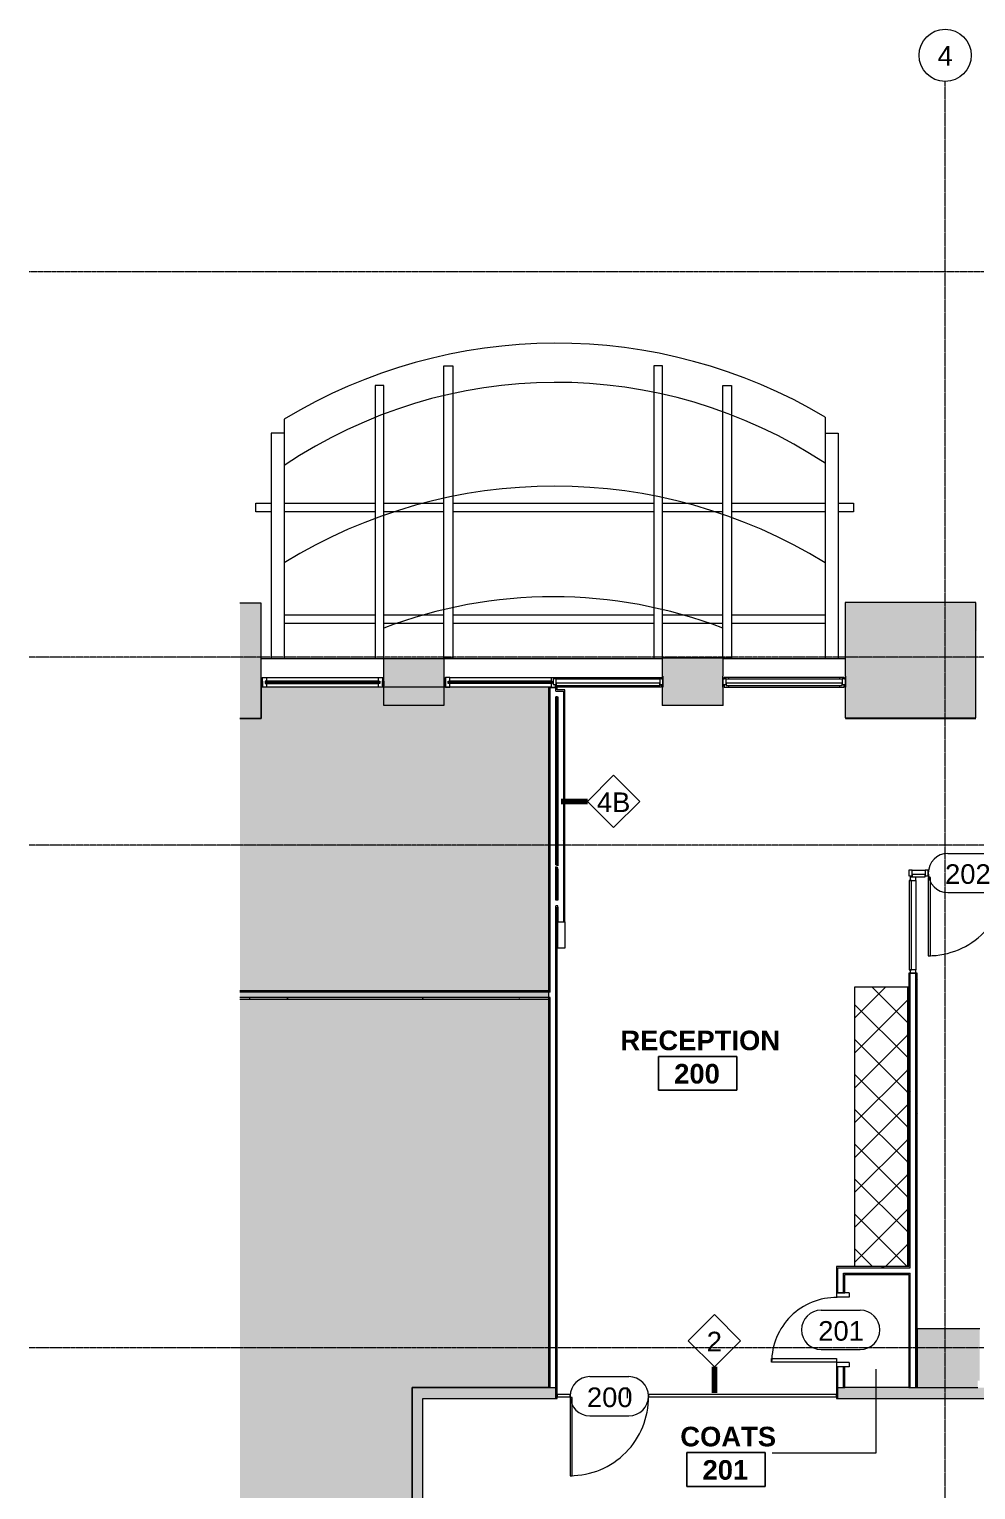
# Model space of a CAD drawing. Header units: inches. Extents: x 920 to 3559, y -583 to 5722.
# Drawn here: x 1847 to 2282, y 5051 to 5722 of the extents above; entities that cross this region are included whole.
import ezdxf

# ---------------------------------------------------------------- set-up
doc = ezdxf.new("R2010")
doc.units = ezdxf.units.IN
doc.header["$MEASUREMENT"] = 0
doc.linetypes.add('Grid Line 1_2_', pattern=[0.875, 0.5, -0.125, 0.125, -0.125])
for name, color, linetype, lineweight in [('1900 Duke Street_2nd Flr_LINKED_dwg', 8, 'Continuous', 9), ('A-AREA-IDEN', 2, 'Continuous', 9), ('A-DETL-GENF', 92, 'Continuous', 9), ('A-DETL-THIN', 151, 'Continuous', 9), ('A-DOOR', 31, 'Continuous', 13), ('A-DOOR-FRAM', 31, 'Continuous', 20), ('A-DOOR-IDEN', 31, 'Continuous', 9), ('A-GLAZ-CURT', 52, 'Continuous', 9), ('A-GLAZ-CWMG', 51, 'Continuous', 9), ('A-WALL', 113, 'Continuous', 13), ('A-WALL-IDEN', 211, 'Continuous', 9), ('A-WALL-PATT', 111, 'Continuous', 13), ('AE-GLAZING', 7, 'Continuous', 9), ('AE-Overhead', 7, 'Continuous', 9), ('AE-SILL', 7, 'Continuous', 9), ('AE-WALLS-PATT', 7, 'Continuous', 9), ('AE-WALLS-TENANT', 7, 'Continuous', 9), ('I-WALL', 2, 'Continuous', 13), ('Q-CASE', 31, 'Continuous', 9), ('S-GRID', 1, 'Continuous', 9), ('S-GRID-IDEN', 1, 'Continuous', 9)]:
    doc.layers.add(name, color=color, linetype=linetype, lineweight=lineweight)
doc.styles.add('Swis721 Lt BT', font='swissl.ttf', dxfattribs={"height": 9})
doc.styles.add('Swis721 Lt BT_B', font='', dxfattribs={"height": 9})
doc.styles.get('Swis721 Lt BT_B').set_extended_font_data('Swis721 Lt BT', bold=True)
pattern_1 = [(0, (-27928.1796, 0), (30.72, 7.68), [1.267, -21.773, 1.267, -21.773, -122.88]), (0, (-27928.1796, 0), (30.72, 7.68), [-46.08, 1.267, -44.813, 1.267, -21.773, -53.76]), (0, (-27928.1796, 0), (30.72, 7.68), [-115.2, 1.267, -14.093, 1.267, -37.133]), (120, (-27916.6596, 3.84), (-22.0110751, 22.7643004), [1.267, -21.773, 1.267, -21.773, -122.88]), (120, (-27916.6596, 3.84), (-22.0110751, 22.7643004), [-46.08, 1.267, -44.813, 1.267, -21.773, -53.76]), (120, (-27916.6596, 3.84), (-22.0110751, 22.7643004), [-115.2, 1.267, -14.093, 1.267, -37.133]), (240, (-27912.8196, 19.2), (-8.7089249, -30.4443004), [1.267, -21.773, 1.267, -21.773, -122.88]), (240, (-27912.8196, 19.2), (-8.7089249, -30.4443004), [-46.08, 1.267, -44.813, 1.267, -21.773, -53.76]), (240, (-27912.8196, 19.2), (-8.7089249, -30.4443004), [-115.2, 1.267, -14.093, 1.267, -37.133])]
pattern_2 = [(315, (-5201.028, 30179.737), (8.012227, 8.012227), []), (45, (-5201.028, 30179.737), (-8.012227, 8.012227), [])]

# ---------------------------------------------------------------- blocks, each defined once
blk = doc.blocks.new('1900 Duke Street_2nd Flr_LINKED_dwg-5565117-FIRST FLOOR CONSTRUCTION')
at = {"layer": 'AE-WALLS-PATT'}
for points in [[(783.63, 1026.7), (783.63, 1079.62), (773.85, 1079.62), (773.85, 1026.7)], [(1052, 1026.7), (1111.94, 1026.7), (1111.94, 1066.88), (1112.25, 1066.92), (1112.25, 1079.62), (1111.88, 1079.62), (1111.85, 1026.92), (1052, 1026.92)], [(840, 1032.7), (867.62, 1032.7), (867.62, 1054.28), (840, 1054.28), (840, 1032.81)]]:
    blk.add_hatch(color=256, dxfattribs=at).paths.add_polyline_path(points, flags=0)
h = blk.add_hatch(color=256, dxfattribs=at)
h.paths.add_polyline_path([(995.63, 1032.7), (995.63, 1032.83), (968, 1032.83), (968, 1032.7), (982.26, 1032.7)], flags=0)
h.paths.add_polyline_path([(968.19, 1041.08), (968.19, 1042.33), (968, 1042.33), (968, 1041.08)], flags=0)
h.paths.add_polyline_path([(968, 1044.83), (968.19, 1044.83), (968.19, 1046.08), (968, 1046.08), (968, 1046.02)], flags=0)
at = {"layer": 'AE-GLAZING'}
for p, q in [((783.63, 1043.83), (784.22, 1041.72)), ((786.25, 1041.03), (784.25, 1041.03)), ((838.13, 1043.58), (785.5, 1043.58)), ((838.13, 1042.98), (785.5, 1042.98)), ((785.88, 1043.58), (785.88, 1042.98)), ((837.75, 1042.98), (837.75, 1043.58)), ((840, 1043.83), (839.4, 1041.72)), ((867.62, 1043.83), (868.22, 1041.72)), ((917.31, 1043.58), (869.5, 1043.58)), ((917.31, 1042.98), (869.5, 1042.98)), ((869.88, 1043.58), (869.88, 1042.98)), ((916.81, 1043.78), (870.25, 1043.78)), ((916.81, 1041.03), (870.25, 1041.03)), ((916.94, 1042.98), (916.94, 1043.58)), ((918.81, 1045.53), (965.38, 1045.53)), ((965.38, 1041.03), (918.81, 1041.03)), ((967.56, 1042.33), (967.41, 1041.72)), ((967.78, 1042.33), (967.93, 1041.72)), ((995.8, 1042.33), (995.69, 1041.96)), ((996.05, 1042.33), (996.22, 1041.72)), ((998.25, 1041.83), (998.25, 1041.03)), ((1049.38, 1041.03), (1051.38, 1041.03)), ((1051.58, 1042.33), (1051.4, 1041.72)), ((1052, 1041.72), (1051.83, 1042.33))]:
    blk.add_line(p, q, dxfattribs=at)
at = {"layer": 'AE-GLAZING', "flags": 128}
for points in [[(784.22, 1043.83), (783.63, 1043.83), (783.63, 1041.72), (784.22, 1041.72), (784.22, 1043.83), (783.63, 1041.72)], [(784.25, 1043.67), (784.25, 1041.03), (784.25, 1045.53), (786.25, 1045.53)], [(786.25, 1043.78), (786.25, 1045.53), (837.38, 1045.53), (837.38, 1043.78), (786.25, 1043.78), (785.5, 1043.78), (785.5, 1042.78), (786.25, 1042.78)], [(837.38, 1045.53), (839.38, 1045.53), (839.38, 1041.03), (837.38, 1041.03), (786.25, 1041.03), (786.25, 1042.78), (837.38, 1042.78), (837.38, 1041.03)], [(837.38, 1043.78), (838.13, 1043.78), (838.13, 1042.78), (837.38, 1042.78)], [(840, 1041.72), (839.4, 1043.83), (840, 1043.83), (840, 1041.72), (839.4, 1041.72), (839.4, 1043.83)], [(868.22, 1043.83), (867.62, 1043.83), (867.62, 1041.72), (868.22, 1041.72), (868.22, 1043.83), (867.62, 1041.72)], [(870.25, 1045.53), (916.81, 1045.53), (916.81, 1043.78), (917.31, 1043.78), (917.31, 1042.78), (916.81, 1042.78), (870.25, 1042.78), (869.5, 1042.78), (869.5, 1043.78), (870.25, 1043.78), (870.25, 1045.53), (868.25, 1045.53), (868.25, 1041.03), (868.25, 1043.67)], [(868.25, 1041.03), (870.25, 1041.03), (870.25, 1042.78)], [(916.81, 1045.53), (918.81, 1045.53), (918.81, 1044.83)], [(916.81, 1042.78), (916.81, 1041.03), (918.81, 1041.03), (918.81, 1042.33)], [(965.38, 1044.83), (965.38, 1045.53), (967.38, 1045.53), (967.38, 1044.83)], [(967.38, 1042.33), (967.38, 1041.03), (965.38, 1041.03), (965.38, 1041.83)], [(967.93, 1042.33), (967.93, 1041.72), (967.41, 1041.72), (967.41, 1042.33)], [(995.69, 1041.72), (996.22, 1041.72), (996.22, 1042.33)], [(998.25, 1045.53), (996.25, 1045.53), (996.25, 1044.83)], [(996.25, 1042.33), (996.25, 1041.03), (998.25, 1041.03), (1049.38, 1041.03), (1049.38, 1041.83)], [(1049.38, 1044.83), (1049.38, 1045.53), (998.25, 1045.53), (998.25, 1044.83)], [(1051.38, 1044.83), (1051.38, 1045.53), (1049.38, 1045.53)], [(1052, 1041.72), (1051.4, 1041.72), (1051.4, 1042.33)]]:
    blk.add_lwpolyline(points, dxfattribs=at)
blk.add_lwpolyline([(1051.38, 1042.33), (1051.38, 1041.03)], close=True, dxfattribs=at)
at = {"layer": 'AE-GLAZING'}
for centre, radius, start, end in [((783.91, 1046), 0.631, 242.94137, 302.36155), ((783.91, 1045.84), 0.631, 242.94137, 302.36155), ((783.91, 1045.64), 0.631, 242.94137, 302.36155), ((783.91, 1045.42), 0.631, 242.94137, 302.36155), ((839.71, 1046), 0.631, 237.63845, 297.05863), ((839.71, 1045.84), 0.631, 237.63845, 297.05863), ((839.71, 1045.64), 0.631, 237.63845, 297.05863), ((839.71, 1045.42), 0.631, 237.63845, 297.05863), ((867.91, 1046), 0.631, 242.94137, 302.36155), ((867.91, 1045.84), 0.631, 242.94137, 302.36155), ((867.91, 1045.64), 0.631, 242.94137, 302.36155), ((867.91, 1045.42), 0.631, 242.94137, 302.36155), ((967.68, 1045.87), 0.497, 233.37672, 300.58557), ((967.68, 1045.7), 0.497, 233.37672, 300.58557), ((967.68, 1045.51), 0.497, 233.37672, 300.58557), ((967.68, 1045.28), 0.497, 233.37672, 251.8134), ((967.68, 1045.28), 0.497, 288.56817, 300.58557), ((995.91, 1046), 0.631, 249.47602, 302.36155), ((995.91, 1045.84), 0.631, 249.47602, 302.36155), ((995.91, 1045.64), 0.631, 249.47602, 302.36155), ((995.91, 1045.42), 0.631, 286.06586, 302.36155), ((1051.71, 1046), 0.631, 237.63845, 297.05863), ((1051.71, 1045.84), 0.631, 237.63845, 297.05863), ((1051.71, 1045.64), 0.631, 237.63845, 297.05863), ((1051.71, 1045.42), 0.631, 237.63845, 253.93414), ((1051.71, 1045.42), 0.631, 286.43798, 297.05863)]:
    blk.add_arc(centre, radius, start, end, dxfattribs=at)
for centre in [(783.94, 1044.32), (839.63, 1044.32), (867.94, 1044.32)]:
    blk.add_ellipse(centre, major_axis=(0, 0.333), ratio=0.724983, dxfattribs=at)
at = {"layer": 'AE-Overhead'}
for p, q in [((794.22, 1164.19), (794.22, 1054.28)), ((1042.69, 1165.15), (1042.69, 1054.28)), ((794.22, 1125.64), (836, 1125.64)), ((836, 1121.64), (794.22, 1121.64)), ((840, 1125.64), (867.62, 1125.64)), ((867.62, 1121.64), (840, 1121.64)), ((871.62, 1125.64), (964, 1125.64)), ((964, 1121.64), (871.62, 1121.64)), ((968, 1125.64), (995.63, 1125.64)), ((995.63, 1121.64), (968, 1121.64)), ((999.63, 1125.64), (1042.69, 1125.64)), ((1042.69, 1121.64), (999.63, 1121.64)), ((794.22, 1074.29), (836, 1074.29)), ((840, 1074.29), (867.62, 1074.29)), ((871.62, 1074.29), (964, 1074.29)), ((968, 1074.29), (995.63, 1074.29)), ((999.63, 1074.29), (1042.69, 1074.29)), ((836, 1070.29), (794.22, 1070.29)), ((867.62, 1070.29), (840, 1070.29)), ((964, 1070.29), (871.62, 1070.29)), ((995.63, 1070.29), (968, 1070.29)), ((1042.69, 1070.29), (999.63, 1070.29)), ((964, 1054.28), (967.81, 1054.28)), ((999.63, 1054.28), (995.81, 1054.28))]:
    blk.add_line(p, q, dxfattribs=at)
at = {"layer": 'AE-Overhead', "flags": 128}
for points in [[(871.62, 1054.28), (867.62, 1054.28), (867.62, 1188.63), (871.62, 1188.63)], [(836, 1054.28), (840, 1054.28), (840, 1179.63), (836, 1179.63)]]:
    blk.add_lwpolyline(points, close=True, dxfattribs=at)
for points in [[(968, 1054.33), (968, 1188.63), (964, 1188.63), (964, 1054.28)], [(995.63, 1054.33), (995.63, 1179.63), (999.63, 1179.63), (999.63, 1054.28)], [(794.22, 1157.79), (788.22, 1157.79), (788.22, 1054.28)], [(1042.69, 1157.79), (1048.69, 1157.79), (1048.69, 1054.28)], [(788.22, 1121.64), (781.22, 1121.64), (781.22, 1125.64), (788.22, 1125.64)], [(1048.69, 1125.64), (1055.69, 1125.64), (1055.69, 1121.64), (1048.69, 1121.64)]]:
    blk.add_lwpolyline(points, dxfattribs=at)
at = {"layer": 'AE-Overhead'}
for centre, radius, start, end in [((919.25, 957.63), 241.45, 59.25438, 121.18625), ((919.25, 957.63), 223.45, 56.46757, 124.02361), ((918.46, 896.42), 236.99, 58.38418, 121.61582), ((917.81, 864.34), 218.23, 69.11093, 110.88907)]:
    blk.add_arc(centre, radius, start, end, dxfattribs=at)
at = {"layer": 'AE-SILL'}
for p, q in [((783.63, 1054.28), (967.81, 1054.28)), ((995.81, 1054.28), (1051.88, 1054.28))]:
    blk.add_line(p, q, dxfattribs=at)
at = {"layer": 'AE-WALLS-TENANT'}
for p, q in [((968, 1044.83), (968, 1046.08)), ((968, 1041.08), (968, 1042.33)), ((773.85, 1026.7), (783.63, 1026.7)), ((995.63, 1032.83), (995.63, 1032.7)), ((951.81, 719.33), (951.81, 714.45))]:
    blk.add_line(p, q, dxfattribs=at)
at = {"layer": 'AE-WALLS-TENANT', "flags": 128}
for points in [[(783.63, 1026.7), (783.63, 1066.88), (783.63, 1079.62), (773.85, 1079.62)], [(995.63, 1032.7), (968, 1032.7), (968, 1032.83)], [(1052, 1026.92), (1052, 1026.7), (1111.94, 1026.7)]]:
    blk.add_lwpolyline(points, dxfattribs=at)
blk.add_lwpolyline([(867.62, 1032.7), (840, 1032.7), (840, 1054.28), (867.62, 1054.28)], close=True, dxfattribs=at)
blk = doc.blocks.new('Single Flush - OTJ_SOLIDFLUSH_ALUM 3-6427515-FIRST FLOOR CONSTRUCTION')
at = {"layer": 'A-DOOR', "lineweight": 20}
for p, q in [((13.15625, -1.875), (14.90625, -1.875)), ((13.15625, -31.6875), (13.15625, -1.875)), ((14.90625, -1.875), (14.90625, -31.6875)), ((14.90625, -31.6875), (13.15625, -31.6875))]:
    blk.add_line(p, q, dxfattribs=at)
at = {"layer": 'A-DOOR', "lineweight": 9}
blk.add_arc((14.90625, -1.875), 29.8125, 179.5, 270, dxfattribs=at)
at = {"layer": 'A-DOOR-FRAM'}
for p, q in [((-17, 3.875), (-17, -1.875)), ((-17, 3.875), (-15, 3.875)), ((-15, 3.875), (-15, -1.875)), ((15.000004, 3.875), (15.000004, -1.875)), ((15.000004, 3.875), (17.000004, 3.875)), ((17.000004, 3.875), (17.000004, -1.875)), ((-17, -1.875), (-15, -1.875)), ((15.000004, -1.875), (17.000004, -1.875))]:
    blk.add_line(p, q, dxfattribs=at)
blk = doc.blocks.new('C-Counter Top - ADJ HEIGHT 4-6362438-FIRST FLOOR CONSTRUCTION')
at = {"layer": 'Q-CASE'}
h = blk.add_hatch(dxfattribs=at)
h.set_pattern_fill('FP_6', color=256, style=0, pattern_type=2)
h.set_pattern_definition(pattern_2)
h.paths.add_polyline_path([(-47.26, 20.78), (-47.26, 0.75), (80.97, 0.75), (80.97, 25), (-47.26, 25)], flags=0)
h = blk.add_hatch(dxfattribs=at)
h.set_pattern_fill('FP_6', color=256, style=0, pattern_type=2)
h.set_pattern_definition(pattern_2)
h.paths.add_polyline_path([(-47.26, 0.75), (-47.26, 0), (80.97, 0), (80.97, 0.75), (-46.67, 0.75)], flags=0)
for p, q in [((80.97, 25), (-47.26, 25)), ((80.97, 0.75), (80.97, 25)), ((80.97, 0.75), (-47.26, 0.75)), ((80.97, 0), (80.97, 0.75))]:
    blk.add_line(p, q, dxfattribs=at)
blk = doc.blocks.new('Single Glass Door - 36_ x 96_ 2-6260684-FIRST FLOOR CONSTRUCTION')
at = {"layer": 'A-DOOR', "lineweight": 20}
for p, q in [((17, 38), (17, 2)), ((18, 38), (17, 38)), ((18, 2), (18, 38)), ((17, 2), (18, 2))]:
    blk.add_line(p, q, dxfattribs=at)
at = {"layer": 'A-DOOR', "lineweight": 9}
blk.add_arc((18, 2), 36, 90, 180.5, dxfattribs=at)
blk = doc.blocks.new('System Panel - Glazed-6260311-FIRST FLOOR CONSTRUCTION')
at = {"layer": 'A-GLAZ-CURT', "lineweight": 13}
for p, q in [((20.5625, 1.75), (-20.5625, 1.75)), ((-20.5625, 1.75), (-20.5625, 0.75)), ((-20.5625, 0.75), (20.5625, 0.75)), ((20.5625, 0.75), (20.5625, 1.75))]:
    blk.add_line(p, q, dxfattribs=at)
blk = doc.blocks.new('Rectangular Mullion - 1_5_ x 2_5_ rectangular-6260305-FIRST FLOOR CONSTRUCTION')
at = {"layer": 'A-GLAZ-CWMG', "lineweight": 20}
for p, q in [((0, 1.25), (-1.5, 1.25)), ((-1.5, 1.25), (-1.5, -1.25)), ((0, -1.25), (0, 1.25)), ((-1.5, -1.25), (0, -1.25))]:
    blk.add_line(p, q, dxfattribs=at)
blk = doc.blocks.new('Rectangular Mullion - 1_5_ x 2_5_ rectangular-6260302-FIRST FLOOR CONSTRUCTION')
at = {"layer": 'A-GLAZ-CWMG'}
blk.add_line((30182.86, 5331.12), (30182.86, 5290), dxfattribs=at)
blk = doc.blocks.new('Rectangular Mullion - 1_5_ x 2_5_ rectangular-6260283-FIRST FLOOR CONSTRUCTION')
at = {"layer": 'A-GLAZ-CWMG', "lineweight": 20}
for p, q in [((-1.5, 1.25), (0, 1.25)), ((-1.5, -1.25), (-1.5, 1.25)), ((0, 1.25), (0, -1.25)), ((0, -1.25), (-1.5, -1.25))]:
    blk.add_line(p, q, dxfattribs=at)
blk = doc.blocks.new('Rectangular Mullion - 1_5_ x 2_5_ rectangular-6260558-FIRST FLOOR CONSTRUCTION')
at = {"layer": 'A-GLAZ-CWMG'}
blk.add_line((30181.24, 5335.75), (30187.11, 5335.75), dxfattribs=at)
blk = doc.blocks.new('System Panel - Glazed-6261546-FIRST FLOOR CONSTRUCTION')
at = {"layer": 'A-GLAZ-CURT', "lineweight": 13}
for p, q in [((2.04, 1.75), (-46.91, 1.75)), ((-46.91, 1.75), (-46.91, 0.75)), ((-46.91, 0.75), (2.04, 0.75)), ((2.04, 0.75), (2.04, 1.75)), ((46.91, 1.75), (41.04, 1.75)), ((41.04, 1.75), (41.04, 0.75)), ((41.04, 0.75), (46.91, 0.75)), ((46.91, 0.75), (46.91, 1.75))]:
    blk.add_line(p, q, dxfattribs=at)
blk = doc.blocks.new('Rectangular Mullion - 1_5_ x 2_5_ rectangular-6353520-FIRST FLOOR CONSTRUCTION')
at = {"layer": 'A-GLAZ-CWMG', "lineweight": 20}
for p, q in [((0, 1.25), (-1.5, 1.25)), ((-1.5, 1.25), (-1.5, -1.25)), ((0, -1.25), (0, 1.25)), ((-1.5, -1.25), (0, -1.25))]:
    blk.add_line(p, q, dxfattribs=at)
blk = doc.blocks.new('System Panel - Glazed-6362420-FIRST FLOOR CONSTRUCTION')
at = {"layer": 'A-GLAZ-CURT', "lineweight": 13}
for p, q in [((26.65, 1.75), (-26.65, 1.75)), ((-26.65, 1.75), (-26.65, 0.75)), ((-26.65, 0.75), (26.65, 0.75)), ((26.65, 0.75), (26.65, 1.75))]:
    blk.add_line(p, q, dxfattribs=at)
blk = doc.blocks.new('Rectangular Mullion - 1_5_ x 2_5_ rectangular-6353524-FIRST FLOOR CONSTRUCTION')
at = {"layer": 'A-GLAZ-CWMG', "lineweight": 20}
for p, q in [((-1.5, 1.25), (0, 1.25)), ((-1.5, -1.25), (-1.5, 1.25)), ((0, 1.25), (0, -1.25)), ((0, -1.25), (-1.5, -1.25))]:
    blk.add_line(p, q, dxfattribs=at)
blk = doc.blocks.new('System Panel - Glazed-6362424-FIRST FLOOR CONSTRUCTION')
at = {"layer": 'A-GLAZ-CURT', "lineweight": 13}
for p, q in [((23.75, 1.75), (-23.75, 1.75)), ((-23.75, 1.75), (-23.75, 0.75)), ((-23.75, 0.75), (23.75, 0.75)), ((23.75, 0.75), (23.75, 1.75))]:
    blk.add_line(p, q, dxfattribs=at)
blk = doc.blocks.new('Rectangular Mullion - 1_5_ x 2_5_ rectangular-6362418-FIRST FLOOR CONSTRUCTION')
at = {"layer": 'A-GLAZ-CWMG'}
blk.add_line((30095.74, 5423.64), (30149.05, 5423.64), dxfattribs=at)
blk = doc.blocks.new('Rectangular Mullion - 1_5_ x 2_5_ rectangular-6362422-FIRST FLOOR CONSTRUCTION')
at = {"layer": 'A-GLAZ-CWMG'}
blk.add_line((30017.74, 5423.64), (30065.24, 5423.64), dxfattribs=at)
blk = doc.blocks.new('Single Glass Door - 36_ x 96_-6428360-FIRST FLOOR CONSTRUCTION')
at = {"layer": 'A-DOOR', "lineweight": 20}
for p, q in [((17, 38), (17, 2)), ((18, 38), (17, 38)), ((18, 2), (18, 38)), ((17, 2), (18, 2))]:
    blk.add_line(p, q, dxfattribs=at)
at = {"layer": 'A-DOOR', "lineweight": 9}
blk.add_arc((18, 2), 36, 90, 180.5, dxfattribs=at)
blk = doc.blocks.new('System Panel - Glazed-6428524-FIRST FLOOR CONSTRUCTION')
at = {"layer": 'A-GLAZ-CURT', "lineweight": 13}
for p, q in [((22.1875, 1.75), (-64.1875, 1.75)), ((-64.1875, 1.75), (-64.1875, 0.75)), ((-64.1875, 0.75), (22.1875, 0.75)), ((22.1875, 0.75), (22.1875, 1.75)), ((64.1875, 1.75), (58.1875, 1.75)), ((58.1875, 1.75), (58.1875, 0.75)), ((58.1875, 0.75), (64.1875, 0.75)), ((64.1875, 0.75), (64.1875, 1.75))]:
    blk.add_line(p, q, dxfattribs=at)
blk = doc.blocks.new('Grid - Grid Head - Circle-50561-FIRST FLOOR CONSTRUCTION')
at = {"layer": 'S-GRID-IDEN'}
blk.add_circle((0, 0), 0.125, dxfattribs=at)
blk = doc.blocks.new('Room Tag - Room Name and Number-3379422-FIRST FLOOR CONSTRUCTION')
at = {"layer": 'A-AREA-IDEN'}
for p, q in [((-0.1881, -0.1636), (-0.1881, -0.0018)), ((-0.1881, -0.0018), (0.1869, -0.0018)), ((0.1869, -0.0018), (-0.1881, -0.0018)), ((-0.1881, -0.0018), (-0.1881, -0.1636)), ((0.1869, -0.0018), (0.1869, -0.1636)), ((0.1869, -0.1636), (0.1869, -0.0018)), ((0.1869, -0.1636), (-0.1881, -0.1636)), ((-0.1881, -0.1636), (0.1869, -0.1636))]:
    blk.add_line(p, q, dxfattribs=at)
blk = doc.blocks.new('Door Tag - Door Tag-41184-FIRST FLOOR CONSTRUCTION')
at = {"layer": 'A-DOOR-IDEN'}
for p, q in [((-0.09375, 0.09375), (0.09375, 0.09375)), ((-0.09375, -0.09375), (0.09375, -0.09375))]:
    blk.add_line(p, q, dxfattribs=at)
for centre, start, end in [((-0.09375, 0), 90, 270), ((0.09375, 0), 270, 90)]:
    blk.add_arc(centre, 0.09375, start, end, dxfattribs=at)
blk = doc.blocks.new('Wall Tag - 1_4_-62626-FIRST FLOOR CONSTRUCTION')
at = {"layer": 'A-WALL-IDEN'}
for p, q in [((-0.125, 0), (0, 0.125)), ((0, 0.125), (0.125, 0)), ((-0.125, 0), (0, -0.125)), ((0, -0.125), (0.125, 0))]:
    blk.add_line(p, q, dxfattribs=at)

msp = doc.modelspace()

# ---------------------------------------------------------------- hatches: boundary and pattern name
at = {"layer": 'A-DETL-GENF'}
h = msp.add_hatch(color=9, dxfattribs=at)
h.paths.add_polyline_path([(1955.74, 4391.56), (2009.74, 4391.56), (2009.74, 4391.81), (2039.74, 4391.81), (2039.74, 4391.56), (2135.74, 4391.56), (2135.74, 4391.81), (2149.31, 4391.81), (2149.31, 4721.2), (1944.22, 4721.2), (1944.22, 4391.81), (1955.74, 4391.81)], flags=0)
h.paths.add_polyline_path([(1944.22, 5033.27), (2023.31, 5033.27), (2023.31, 5098.14), (2086.18, 5098.14), (2086.18, 5419.84), (2037.99, 5419.84), (2037.99, 5411.51), (2010.37, 5411.51), (2010.37, 5419.84), (1953.99, 5419.84), (1953.99, 5405.51), (1944.22, 5405.51), (1944.22, 5037.14)], flags=0)
at = {"layer": 'A-WALL'}
for points in [[(2280.18, 5405.73), (2282.25, 5405.73), (2282.25, 5458.73), (2222.25, 5458.73), (2222.25, 5424.89), (2222.37, 5424.89), (2222.37, 5419.89), (2222.25, 5419.89), (2222.25, 5405.73), (2268.18, 5405.73)], [(2165.99, 5411.64), (2166.18, 5411.64), (2166.18, 5419.89), (2166.06, 5419.89), (2166.06, 5424.89), (2166.18, 5424.89), (2166.18, 5433.14), (2138.18, 5433.14), (2138.18, 5424.89), (2138.56, 5424.89), (2138.56, 5419.89), (2138.18, 5419.89), (2138.18, 5411.64), (2152.63, 5411.64)], [(2256.83, 5098.14), (2283.18, 5098.14), (2283.18, 5101.27), (2284.06, 5101.27), (2284.06, 5125.14), (2255.31, 5125.14), (2255.31, 5098.14), (2256.18, 5098.14)]]:
    msp.add_hatch(color=250, dxfattribs=at).paths.add_polyline_path(points, flags=0)
at = {"layer": 'A-WALL-PATT', "lineweight": 9}
h = msp.add_hatch(dxfattribs=at)
h.set_pattern_fill('FP_2', color=256, style=0, pattern_type=2)
h.set_pattern_definition(pattern_1)
h.paths.add_polyline_path([(2086.18, 5098.13), (2086.81, 5098.13), (2086.81, 5277.25), (2086.18, 5277.25), (2086.18, 5098.14)], flags=0)
h.paths.add_polyline_path([(2086.18, 5279.75), (2086.81, 5279.75), (2086.81, 5419.64), (2086.18, 5419.64), (2086.18, 5280.37)], flags=0)
h = msp.add_hatch(dxfattribs=at)
h.set_pattern_fill('FP_2', color=256, style=0, pattern_type=2)
h.set_pattern_definition(pattern_1)
h.paths.add_polyline_path([(2089.93, 5093.13), (2089.93, 5319.49), (2089.31, 5319.49), (2089.31, 5093.13)], flags=0)
h.paths.add_polyline_path([(2089.31, 5321.99), (2089.93, 5321.99), (2089.93, 5337.05), (2089.31, 5337.3)], flags=0)
h.paths.add_polyline_path([(2089.93, 5337.99), (2089.93, 5415.5), (2089.31, 5415.5), (2089.35, 5338.23)], flags=0)
h.paths.add_polyline_path([(2089.31, 5418), (2089.93, 5418), (2089.93, 5419.64), (2089.31, 5419.64), (2089.31, 5418.62)], flags=0)
h = msp.add_hatch(dxfattribs=at)
h.set_pattern_fill('FP_2', color=256, style=0, pattern_type=2)
h.set_pattern_definition(pattern_1)
h.paths.add_polyline_path([(2092.81, 5312.02), (2093.43, 5312.02), (2093.43, 5418), (2092.81, 5418), (2092.81, 5337.84)], flags=0)
h = msp.add_hatch(dxfattribs=at)
h.set_pattern_fill('FP_2', color=256, style=0, pattern_type=2)
h.set_pattern_definition(pattern_1)
h.paths.add_polyline_path([(2252.18, 5098.14), (2252.18, 5150.64), (2251.56, 5150.64), (2251.56, 5098.14)], flags=0)
h.paths.add_polyline_path([(2252.18, 5153.14), (2252.18, 5288.5), (2251.56, 5288.5), (2251.56, 5153.14)], flags=0)
h = msp.add_hatch(dxfattribs=at)
h.set_pattern_fill('FP_2', color=256, style=0, pattern_type=2)
h.set_pattern_definition(pattern_1)
h.paths.add_polyline_path([(2255.31, 5098.14), (2255.31, 5288.5), (2254.68, 5288.5), (2254.68, 5098.14)], flags=0)
h = msp.add_hatch(dxfattribs=at)
h.set_pattern_fill('FP_2', color=256, style=0, pattern_type=2)
h.set_pattern_definition(pattern_1)
h.paths.add_polyline_path([(1982.35, 5279.75), (2086.18, 5279.75), (2086.18, 5280.37), (1944.22, 5280.37), (1944.22, 5279.75), (1953.99, 5279.75)], flags=0)
h = msp.add_hatch(dxfattribs=at)
h.set_pattern_fill('FP_2', color=256, style=0, pattern_type=2)
h.set_pattern_definition(pattern_1)
h.paths.add_polyline_path([(2058.19, 5276.62), (2086.18, 5276.62), (2086.18, 5277.25), (1944.22, 5277.25), (1944.22, 5276.62), (2048.42, 5276.62)], flags=0)
h = msp.add_hatch(dxfattribs=at)
h.set_pattern_fill('FP_2', color=256, style=0, pattern_type=2)
h.set_pattern_definition(pattern_1)
h.paths.add_polyline_path([(2251.56, 5153.14), (2251.56, 5153.77), (2218.31, 5153.77), (2218.31, 5153.14), (2251.55, 5153.14)], flags=0)
for points in [[(2028.31, 4786.2), (2028.31, 5098.13), (2023.31, 5098.13), (2023.31, 4786.2), (2028.18, 4786.2)], [(2089.31, 5093.13), (2089.31, 5098.13), (2028.31, 5098.13), (2028.31, 5093.13), (2086.81, 5093.13)], [(2743.81, 5093.14), (2748.81, 5093.14), (2748.81, 5098.14), (2218.93, 5098.14), (2218.93, 5093.14), (2734.75, 5093.14)]]:
    msp.add_hatch(color=7, dxfattribs=at).paths.add_polyline_path(points, flags=0)

# ---------------------------------------------------------------- linework, layer by layer
at = {"layer": 'A-AREA-IDEN'}
for p, q in [((2236.29, 5106.63), (2236.29, 5068.03)), ((2236.29, 5068.03), (2188.78, 5068.03))]:
    msp.add_line(p, q, dxfattribs=at)
at = {"layer": 'A-DETL-THIN'}
for p, q in [((2086.18, 5419.84), (1953.99, 5419.84)), ((1953.99, 5419.84), (1953.99, 5405.51)), ((2086.18, 5098.14), (2086.18, 5419.84)), ((1953.99, 5405.51), (1944.22, 5405.51)), ((2023.31, 5033.27), (2023.31, 5098.14)), ((2023.31, 5098.14), (2086.18, 5098.14))]:
    msp.add_line(p, q, dxfattribs=at)
at = {"layer": 'A-WALL', "color": 8, "lineweight": 20}
for p, q in [((2282.25, 5458.73), (2222.25, 5458.73)), ((2222.25, 5458.73), (2222.25, 5424.89)), ((2282.25, 5405.73), (2282.25, 5458.73)), ((2166.18, 5433.14), (2138.18, 5433.14)), ((2138.18, 5433.14), (2138.18, 5424.89)), ((2166.18, 5424.89), (2166.18, 5433.14)), ((2138.18, 5424.89), (2138.56, 5424.89)), ((2138.56, 5424.89), (2138.56, 5419.89)), ((2166.06, 5419.89), (2166.06, 5424.89)), ((2166.06, 5424.89), (2166.18, 5424.89)), ((2222.25, 5424.89), (2222.37, 5424.89)), ((2222.37, 5424.89), (2222.37, 5419.89)), ((2138.56, 5419.89), (2138.18, 5419.89)), ((2138.18, 5419.89), (2138.18, 5411.64)), ((2166.18, 5419.89), (2166.06, 5419.89)), ((2166.18, 5411.64), (2166.18, 5419.89)), ((2222.37, 5419.89), (2222.25, 5419.89)), ((2222.25, 5419.89), (2222.25, 5405.73)), ((2138.18, 5411.64), (2166.18, 5411.64)), ((2222.25, 5405.73), (2282.25, 5405.73)), ((2284.06, 5125.14), (2255.31, 5125.14))]:
    msp.add_line(p, q, dxfattribs=at)
at = {"layer": 'A-WALL'}
for p, q in [((2086.81, 5279.75), (2086.81, 5419.64)), ((2089.31, 5418), (2089.31, 5419.64)), ((2089.31, 5418), (2092.81, 5418)), ((2089.31, 5338.24), (2089.31, 5415.5)), ((2089.93, 5415.5), (2089.31, 5415.5)), ((2092.81, 5418), (2092.81, 5312.02)), ((2089.93, 5337.99), (2089.31, 5338.24)), ((2089.31, 5321.99), (2089.31, 5337.3)), ((2090.31, 5336.9), (2089.31, 5337.3)), ((2090.31, 5336.22), (2090.31, 5336.9)), ((2089.93, 5321.99), (2089.31, 5321.99)), ((2089.31, 5093.13), (2089.31, 5319.49)), ((2090.31, 5319.49), (2089.31, 5319.49)), ((2090.31, 5318.87), (2090.31, 5319.49)), ((2252.18, 5153.14), (2252.18, 5288.5)), ((2254.68, 5098.14), (2254.68, 5288.5)), ((2086.81, 5279.75), (1944.22, 5279.75)), ((2086.81, 5277.25), (1944.22, 5277.25)), ((2086.81, 5098.13), (2086.81, 5277.25)), ((2218.93, 5153.14), (2252.18, 5153.14)), ((2218.93, 5141.64), (2218.93, 5153.14)), ((2221.43, 5150.64), (2252.18, 5150.64)), ((2221.43, 5141.64), (2221.43, 5150.64)), ((2252.18, 5098.14), (2252.18, 5150.64)), ((2255.31, 5098.14), (2255.31, 5125.14)), ((2218.93, 5093.14), (2218.93, 5107.64)), ((2221.43, 5098.14), (2221.43, 5107.64)), ((2086.18, 5098.13), (2089.31, 5098.13)), ((2218.93, 5098.14), (2222.06, 5098.14)), ((2251.56, 5098.14), (2255.31, 5098.14))]:
    msp.add_line(p, q, dxfattribs=at)
at = {"layer": 'A-WALL', "lineweight": 9}
for p, q in [((2255.31, 5125.14), (2255.31, 5098.14)), ((2255.31, 5098.14), (2283.18, 5098.14))]:
    msp.add_line(p, q, dxfattribs=at)
at = {"layer": 'A-WALL-IDEN', "lineweight": 90}
for p, q in [((2091.87, 5367.4), (2103.87, 5367.4)), ((2162.2, 5095.64), (2162.2, 5107.64))]:
    msp.add_line(p, q, dxfattribs=at)
at = {"layer": 'A-WALL-IDEN'}
for p, q in [((2091.87, 5367.4), (2103.87, 5367.4)), ((2162.2, 5095.64), (2162.2, 5107.64))]:
    msp.add_line(p, q, dxfattribs=at)
at = {"layer": 'I-WALL'}
for p, q in [((2086.18, 5419.64), (2086.18, 5280.37)), ((2089.93, 5419.64), (2086.18, 5419.64)), ((2089.93, 5418.62), (2089.93, 5419.64)), ((2093.43, 5418.62), (2089.93, 5418.62)), ((2089.93, 5337.99), (2089.93, 5415.5)), ((2089.93, 5415.5), (2090.31, 5415.5)), ((2090.31, 5415.5), (2090.31, 5337.84)), ((2093.43, 5312.02), (2093.43, 5418.62)), ((2090.31, 5337.84), (2089.93, 5337.99)), ((2089.93, 5321.99), (2089.93, 5336.37)), ((2089.93, 5336.37), (2090.31, 5336.22)), ((2090.31, 5336.22), (2090.31, 5321.99)), ((2090.31, 5321.99), (2089.93, 5321.99)), ((2089.93, 5098.13), (2089.93, 5318.87)), ((2089.93, 5318.87), (2090.31, 5318.87)), ((2090.31, 5318.87), (2090.31, 5312.02)), ((2090.31, 5312.02), (2093.43, 5312.02)), ((2251.56, 5288.5), (2251.56, 5153.77)), ((2255.31, 5288.5), (2251.56, 5288.5)), ((2255.31, 5125.14), (2255.31, 5288.5)), ((2086.18, 5280.37), (1944.22, 5280.37)), ((1944.22, 5276.62), (2086.18, 5276.62)), ((2086.18, 5276.62), (2086.18, 5098.13)), ((2251.56, 5153.77), (2218.31, 5153.77)), ((2218.31, 5153.77), (2218.31, 5141.64)), ((2222.06, 5150.02), (2251.56, 5150.02)), ((2222.06, 5141.64), (2222.06, 5150.02)), ((2251.56, 5150.02), (2251.56, 5098.14)), ((2218.31, 5141.64), (2222.06, 5141.64)), ((2218.31, 5107.64), (2218.31, 5098.14)), ((2222.06, 5107.64), (2218.31, 5107.64)), ((2222.06, 5098.14), (2222.06, 5107.64))]:
    msp.add_line(p, q, dxfattribs=at)
at = {"layer": 'I-WALL', "lineweight": 9}
for p, q in [((2090.31, 5300.05), (2090.31, 5312.02)), ((2093.43, 5312.02), (2093.43, 5300.05)), ((2093.43, 5300.05), (2090.31, 5300.05))]:
    msp.add_line(p, q, dxfattribs=at)
at = {"layer": 'I-WALL', "color": 8, "lineweight": 20}
for p, q in [((2023.31, 5098.13), (2023.31, 4786.2)), ((2086.18, 5098.13), (2023.31, 5098.13)), ((2028.31, 4786.2), (2028.31, 5093.13)), ((2028.31, 5093.13), (2089.93, 5093.13)), ((2089.93, 5093.13), (2089.93, 5098.13)), ((2218.31, 5098.14), (2218.31, 5093.14)), ((2218.31, 5093.14), (2743.81, 5093.14)), ((2251.56, 5098.14), (2222.06, 5098.14))]:
    msp.add_line(p, q, dxfattribs=at)
at = {"layer": 'S-GRID', "linetype": 'Grid Line 1_2_'}
for p, q in [((2268.18, 4277.77), (2268.18, 5698.13)), ((3517.24, 5610.71), (1847.48, 5610.71)), ((3518.09, 5433.71), (1847.48, 5433.71)), ((3518.09, 5347.34), (1847.48, 5347.34)), ((3518.09, 5116.45), (1847.48, 5116.45))]:
    msp.add_line(p, q, dxfattribs=at)

# ---------------------------------------------------------------- block references
at = {"layer": '1900 Duke Street_2nd Flr_LINKED_dwg', "color": 7}
msp.add_blockref('1900 Duke Street_2nd Flr_LINKED_dwg-5565117-FIRST FLOOR CONSTRUCTION', (1170.37, 4378.81), dxfattribs=at)
at = {"layer": 'A-AREA-IDEN', "xscale": 95.99999999999994, "yscale": 95.99999999999994, "zscale": 95.99999999999994}
for p in [(2154.62, 5250.39), (2167.64, 5068.4)]:
    msp.add_blockref('Room Tag - Room Name and Number-3379422-FIRST FLOOR CONSTRUCTION', p, dxfattribs=at)
at = {"layer": 'A-DOOR'}
for name, p, rotation in [('Single Glass Door - 36_ x 96_ 2-6260684-FIRST FLOOR CONSTRUCTION', (2278.43, 5334.5), 180), ('Single Flush - OTJ_SOLIDFLUSH_ALUM 3-6427515-FIRST FLOOR CONSTRUCTION', (2220.18, 5124.64), 270), ('Single Glass Door - 36_ x 96_-6428360-FIRST FLOOR CONSTRUCTION', (2113.93, 5095.64), 180)]:
    msp.add_blockref(name, p, dxfattribs=dict(at, rotation=rotation))
at = {"layer": 'A-DOOR-IDEN', "xscale": 95.99999999999994, "yscale": 95.99999999999994, "zscale": 95.99999999999994}
for p in [(2278.43, 5334.5), (2220.18, 5124.64), (2113.93, 5094.14)]:
    msp.add_blockref('Door Tag - Door Tag-41184-FIRST FLOOR CONSTRUCTION', p, dxfattribs=at)
at = {"layer": 'A-GLAZ-CURT'}
for name, p, rotation in [('System Panel - Glazed-6362424-FIRST FLOOR CONSTRUCTION', (2113.31, 5422.39), 180), ('System Panel - Glazed-6362420-FIRST FLOOR CONSTRUCTION', (2194.22, 5422.39), 180), ('System Panel - Glazed-6260311-FIRST FLOOR CONSTRUCTION', (2253.43, 5310.56), 90), ('System Panel - Glazed-6261546-FIRST FLOOR CONSTRUCTION', (2299.97, 5334.5), 180), ('System Panel - Glazed-6428524-FIRST FLOOR CONSTRUCTION', (2154.12, 5095.64), 180)]:
    msp.add_blockref(name, p, dxfattribs=dict(at, rotation=rotation))
at = {"layer": 'A-GLAZ-CWMG', "extrusion": (0, 0, -1)}
for name, p in [('Rectangular Mullion - 1_5_ x 2_5_ rectangular-6353524-FIRST FLOOR CONSTRUCTION', (-2088.06, 5422.39)), ('Rectangular Mullion - 1_5_ x 2_5_ rectangular-6353524-FIRST FLOOR CONSTRUCTION', (-2166.06, 5422.39)), ('Rectangular Mullion - 1_5_ x 2_5_ rectangular-6260283-FIRST FLOOR CONSTRUCTION', (-2251.56, 5334.5))]:
    msp.add_blockref(name, p, dxfattribs=at)
at = {"layer": 'A-GLAZ-CWMG'}
for name, p in [('Rectangular Mullion - 1_5_ x 2_5_ rectangular-6362422-FIRST FLOOR CONSTRUCTION', (-27928.18, 0)), ('Rectangular Mullion - 1_5_ x 2_5_ rectangular-6353520-FIRST FLOOR CONSTRUCTION', (2138.56, 5422.39)), ('Rectangular Mullion - 1_5_ x 2_5_ rectangular-6362418-FIRST FLOOR CONSTRUCTION', (-27928.18, 0)), ('Rectangular Mullion - 1_5_ x 2_5_ rectangular-6353520-FIRST FLOOR CONSTRUCTION', (2222.37, 5422.39)), ('Rectangular Mullion - 1_5_ x 2_5_ rectangular-6260558-FIRST FLOOR CONSTRUCTION', (-27928.18, 0)), ('Rectangular Mullion - 1_5_ x 2_5_ rectangular-6260305-FIRST FLOOR CONSTRUCTION', (2260.43, 5334.5)), ('Rectangular Mullion - 1_5_ x 2_5_ rectangular-6260302-FIRST FLOOR CONSTRUCTION', (-27928.18, 0))]:
    msp.add_blockref(name, p, dxfattribs=at)
at = {"layer": 'A-GLAZ-CWMG', "extrusion": (0, 0, -1), "rotation": 90}
msp.add_blockref('Rectangular Mullion - 1_5_ x 2_5_ rectangular-6260283-FIRST FLOOR CONSTRUCTION', (-2253.43, 5332.62), dxfattribs=at)
at = {"layer": 'A-GLAZ-CWMG', "rotation": 270}
msp.add_blockref('Rectangular Mullion - 1_5_ x 2_5_ rectangular-6260305-FIRST FLOOR CONSTRUCTION', (2253.43, 5288.5), dxfattribs=at)
at = {"layer": 'A-WALL-IDEN', "xscale": 95.99999999999994, "yscale": 95.99999999999994, "zscale": 95.99999999999994}
for p in [(2115.87, 5367.4), (2162.2, 5119.64)]:
    msp.add_blockref('Wall Tag - 1_4_-62626-FIRST FLOOR CONSTRUCTION', p, dxfattribs=at)
at = {"layer": 'Q-CASE', "rotation": 89.99999999999861}
msp.add_blockref('C-Counter Top - ADJ HEIGHT 4-6362438-FIRST FLOOR CONSTRUCTION', (2251.56, 5201.03), dxfattribs=at)
at = {"layer": 'S-GRID-IDEN', "xscale": 95.99999999999994, "yscale": 95.99999999999994, "zscale": 95.99999999999994}
msp.add_blockref('Grid - Grid Head - Circle-50561-FIRST FLOOR CONSTRUCTION', (2268.18, 5710.13), dxfattribs=at)

# ---------------------------------------------------------------- texts
at = {"layer": 'A-AREA-IDEN', "char_height": 9, "attachment_point": 1, "style": 'Swis721 Lt BT_B'}
for s, insert, width in [('RECEPTION', (2119.01, 5262.1), 86.052), ('200', (2143.72, 5246.79), 25.452), ('COATS', (2146.52, 5080.12), 50.904), ('201', (2156.74, 5064.8), 25.452)]:
    msp.add_mtext(s, dxfattribs=dict(at, insert=insert, width=width))
at = {"layer": 'A-DOOR-IDEN', "char_height": 9, "width": 24.543, "attachment_point": 1, "style": 'Swis721 Lt BT'}
for s, insert in [('202', (2268.13, 5338.52)), ('201', (2209.88, 5128.66)), ('200', (2103.63, 5098.16))]:
    msp.add_mtext(s, dxfattribs=dict(at, insert=insert))
at = {"layer": 'A-WALL-IDEN', "char_height": 9, "attachment_point": 1, "style": 'Swis721 Lt BT'}
for s, insert, width in [('4B', (2108.21, 5371.52), 18.18), ('2', (2158.67, 5123.77), 8.181)]:
    msp.add_mtext(s, dxfattribs=dict(at, insert=insert, width=width))
at = {"layer": 'S-GRID-IDEN', "insert": (2264.68, 5714.42), "char_height": 9, "width": 8.181, "attachment_point": 1, "style": 'Swis721 Lt BT'}
msp.add_mtext('4', dxfattribs=at)

doc.saveas('drawing.dxf')
